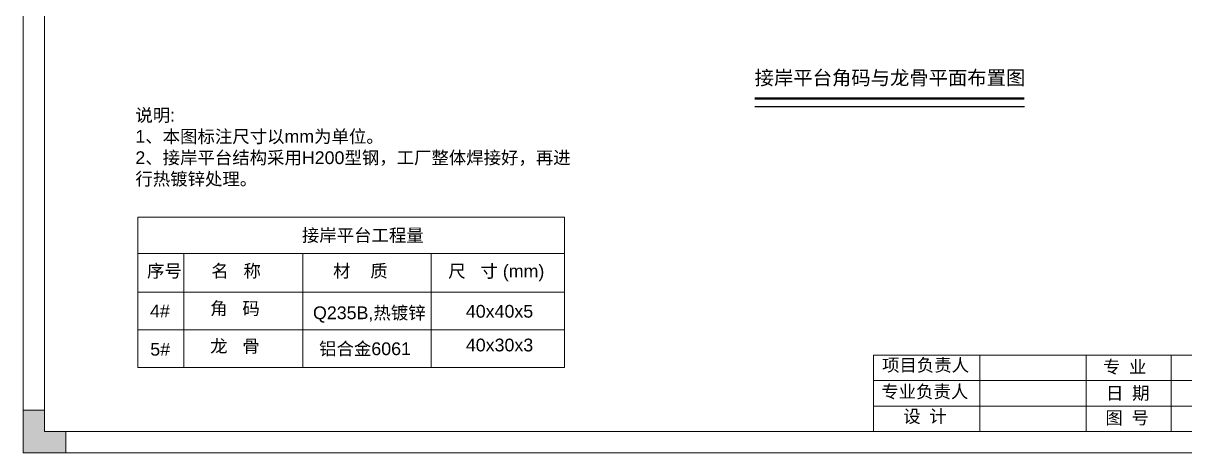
# Model space of a CAD drawing. Header units: millimetres. Extents: x 4 to 2106212, y -117026 to 198097.
# Drawn here: x 1862532 to 1870729, y 181227 to 184259 of the extents above; entities that cross this region are included whole.
import ezdxf

# ---------------------------------------------------------------- set-up
doc = ezdxf.new("R2010")
doc.units = ezdxf.units.MM
doc.layers.add('图框', color=7, linetype='Continuous', lineweight=13)
doc.layers.add('文本', color=3, linetype='Continuous', lineweight=13)
doc.styles.add('Arial', font='arial.ttf')
doc.styles.get("Standard").update_dxf_attribs({"font": 'arial.ttf'})

# ---------------------------------------------------------------- blocks, each defined once
blk = doc.blocks.new('GW-TK')
at = {"layer": '图框', "linetype": 'Continuous', "lineweight": 0}
h = blk.add_hatch(color=256, dxfattribs=at)
h.dxf.hatch_style = 1
h.paths.add_polyline_path([(927193.56, 464418.01), (927193.56, 464423.01), (927188.55, 464423.01), (927188.55, 464428.01), (927183.55, 464428.01), (927183.55, 464418.01)])
at = {"layer": '图框', "linetype": 'Continuous'}
for p, q in [((927383.55, 464441.02), (927383.55, 464423.01)), ((927408.55, 464441.02), (927408.55, 464423.01)), ((927433.55, 464441.02), (927433.55, 464423.01)), ((927453.55, 464441.02), (927453.55, 464423.01)), ((927383.55, 464435.01), (927523.55, 464435.01)), ((927451.56, 464429.01), (927383.55, 464429.01)), ((927383.55, 464429.01), (927598.55, 464429.01))]:
    blk.add_line(p, q, dxfattribs=at)
at = {"layer": '图框'}
for points in [[(927183.55, 464715.01), (927603.55, 464715.01), (927603.55, 464418.01), (927183.55, 464418.01)], [(927188.55, 464710.01), (927598.55, 464710.01), (927598.55, 464423.01), (927188.55, 464423.01)]]:
    blk.add_lwpolyline(points, close=True, dxfattribs=at)
at = {"layer": '图框', "linetype": 'Continuous'}
blk.add_lwpolyline([(927383.55, 464441.02), (927598.55, 464441.02)], dxfattribs=at)
at = {"layer": '图框', "linetype": 'Continuous', "lineweight": 0}
blk.add_lwpolyline([(927188.55, 464428.01), (927188.55, 464423.01), (927193.56, 464423.01), (927193.56, 464418.01), (927183.55, 464418.01), (927183.55, 464428.01)], close=True, dxfattribs=at)
at = {"layer": '图框', "linetype": 'Continuous', "char_height": 3, "attachment_point": 1}
for s, width, heights, insert in [('{\\fSimSun|b0|i0|c134|p2;项目负责人}', 26.0225, [0], (927385.56, 464440.15)), ('{\\fSimSun|b0|i0|c134|p2;专 业}', 12.8345, [0], (927437.53, 464439.73)), ('{\\fSimSun|b0|i0|c134|p2;专业负责人}', 24.6361, [2.04], (927385.39, 464433.9)), ('{\\fSimSun|b0|i0|c134|p2;日 期}', 11.224, [0], (927438.25, 464433.55)), ('{\\fSimSun|b0|i0|c134|p2;设 计}', 16.2353, [0], (927390.55, 464428.09)), ('{\\fSimSun|b0|i0|c134|p2;图 号}', 23.6261, [0], (927438.11, 464427.75))]:
    blk.add_mtext_dynamic_manual_height_columns(s, width=width, gutter_width=17.5, heights=heights, dxfattribs=dict(at, insert=insert))

msp = doc.modelspace()

# ---------------------------------------------------------------- linework, layer by layer
msp.add_line((1867693.763, 183672.2451, -0.0005), (1869597.4049, 183672.2451, -0.0005))
at = {"const_width": 15, "elevation": -0.0005}
msp.add_lwpolyline([(1867693.763, 183727.6451), (1869597.4049, 183727.6451)], dxfattribs=at)
at = {"layer": '文本'}
for p, q in [((1863341.4294, 182890.6995), (1863341.4294, 181828.4505)), ((1863341.4294, 182890.6995), (1866352.8295, 182890.6995)), ((1866352.8295, 182890.6995), (1866352.8295, 181828.4505)), ((1863341.4294, 182632.514), (1866352.8295, 182632.514)), ((1863664.5449, 182632.514), (1863664.5449, 181828.4505)), ((1864504.6038, 182632.514), (1864504.6038, 181828.4505)), ((1865409.8575, 182632.514), (1865409.8575, 181828.4505)), ((1866352.8295, 182632.514), (1866352.8295, 181828.4505)), ((1863341.4294, 182359.575), (1866352.8295, 182359.575)), ((1863341.4294, 182094.0127), (1866352.8295, 182094.0127)), ((1863341.4294, 181828.4505), (1866352.8295, 181828.4505))]:
    msp.add_line(p, q, dxfattribs=at)

# ---------------------------------------------------------------- block references
at = {"layer": '文本', "xscale": 30, "yscale": 30, "zscale": 30}
msp.add_blockref('GW-TK', (-25952974.2734, -13751313.6738), dxfattribs=at)

# ---------------------------------------------------------------- texts
at = {"insert": (1868648.6817, 183868.2251, -0.0005), "char_height": 100, "attachment_point": 5, "line_spacing_factor": 2, "style": 'Arial'}
msp.add_mtext('接岸平台角码与龙骨平面布置图', dxfattribs=at)
at = {"layer": '文本', "style": 'Arial'}
for s, p in [('Q235B,热镀锌', (1864577.0637, 182169.9171)), ('40x40x5', (1865655.6705, 182180.4184)), ('铝合金6061', (1864620.3772, 181916.0757))]:
    msp.add_text(s, height=90, dxfattribs=at).set_placement(p)
at = {"layer": '文本', "insert": (1863323.6966, 183655.017), "char_height": 90, "attachment_point": 1, "style": 'Arial'}
msp.add_mtext_dynamic_manual_height_columns('{\\fSimSun|b0|i0|c134|p2;说明}:\\P1{\\fSimSun|b0|i0|c134|p2;、本图标注尺寸以}mm{\\fSimSun|b0|i0|c134|p2;为单位。\\P}2{\\fSimSun|b0|i0|c134|p2;、接岸平台结构采用}H200{\\fSimSun|b0|i0|c134|p2;型钢，工厂整体焊接好，再进行热镀锌处理。}', width=3086.818273, gutter_width=12.5, heights=[0], dxfattribs=at)
at = {"layer": '文本', "char_height": 90, "attachment_point": 5, "style": 'Arial'}
for s, insert in [('接岸平台工程量', (1864928.3264, 182756.949)), ('序号', (1863528.8764, 182505.4155)), ('名   称', (1864034.3438, 182505.4155)), ('材    质', (1864911.4288, 182505.4155)), ('尺   寸 (mm)', (1865870.352, 182495.83)), ('角   码', (1864026.6054, 182240.6187)), ('4#', (1863497.1849, 182227.7248)), ('5#', (1863498.7912, 181956.8833)), ('龙   骨', (1864026.6054, 181975.0565)), ('40x30x3', (1865893.3415, 181986.908))]:
    msp.add_mtext(s, dxfattribs=dict(at, insert=insert))

doc.saveas('drawing.dxf')
